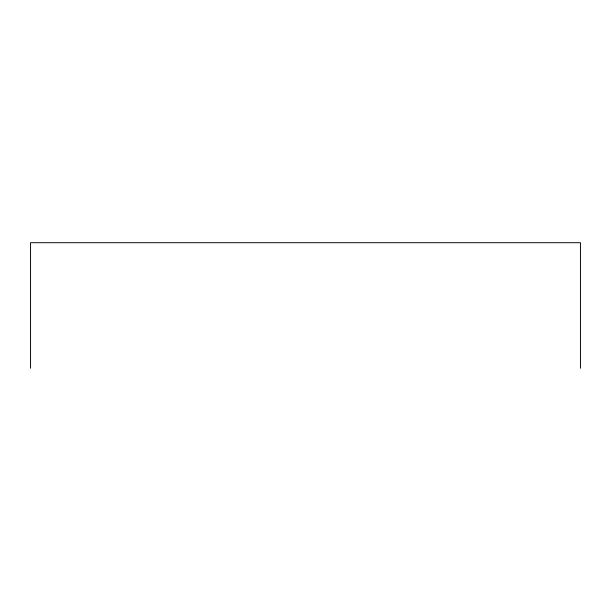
<?xml version="1.0" encoding="UTF-8"?>
<svg xmlns="http://www.w3.org/2000/svg" width="611" height="611" viewBox="0 0 611 611"><rect width="100%" height="100%" fill="white"/><g stroke="black" fill="none" stroke-linecap="round" stroke-linejoin="round"><path stroke-width="0.92" d="M580.45 368.296L580.45 242.704L30.55 242.704L30.55 368.296"/></g></svg>
